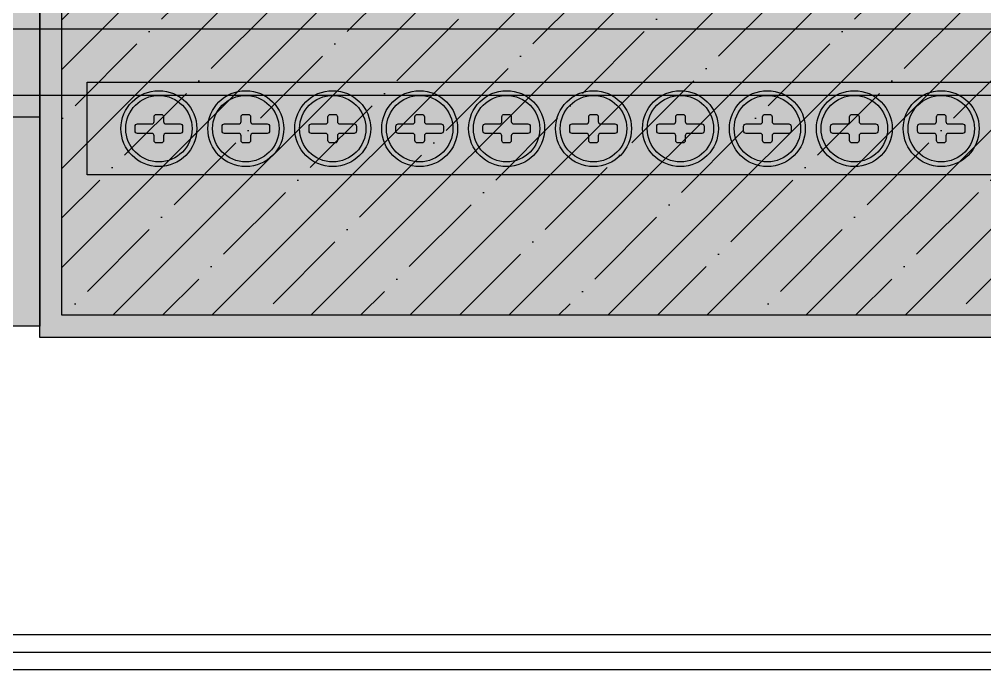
# Model space of a CAD drawing. Header units: millimetres. Extents: x -559267 to 5835, y 0 to 209897.
# Drawn here: x 1659.7 to 1747.2, y 3459 to 3518 of the extents above; entities that cross this region are included whole.
import ezdxf

# ---------------------------------------------------------------- set-up
doc = ezdxf.new("R2010")
doc.units = ezdxf.units.MM
doc.linetypes.add('L000000000000000000', pattern=[0])
doc.layers.add('devices', color=7, linetype='Continuous')

# ---------------------------------------------------------------- blocks, each defined once
blk = doc.blocks.new('*U244')
at = {"true_color": 0x636466}
h = blk.add_hatch(color=251, dxfattribs=at)
h.dxf.hatch_style = 1
h.paths.add_polyline_path([(2, 41.5), (130, 41.5), (130, -41.5), (2, -41.5)], flags=16)
h.paths.add_polyline_path([(0, 43.5), (132, 43.5), (132, -43.5), (0, -43.5)])
for color, points in [(254, [(2, 41.5), (130, 41.5), (130, -41.5), (2, -41.5)]), (42, [(4.291, -28.774), (4.291, -20.368), (128, -20.368), (128, -28.774)]), (42, [(11.45, -24.141, -0.414214), (11.235, -23.925), (11.235, -23.495, 0.414214), (11.02, -23.28), (10.59, -23.28, 0.414214), (10.375, -23.495), (10.375, -23.925, -0.414214), (10.16, -24.141), (8.869, -24.141, 0.414214), (8.653, -24.356), (8.653, -24.786, 0.414214), (8.869, -25.001), (10.16, -25.001, -0.414214), (10.375, -25.216), (10.375, -25.647, 0.414214), (10.59, -25.862), (11.02, -25.862, 0.414214), (11.235, -25.647), (11.235, -25.216, -0.414214), (11.45, -25.001), (12.741, -25.001, 0.414214), (12.957, -24.786), (12.957, -24.356, 0.414214), (12.741, -24.141)]), (42, [(19.335, -24.141, -0.414214), (19.12, -23.925), (19.12, -23.495, 0.414214), (18.905, -23.28), (18.475, -23.28, 0.414214), (18.26, -23.495), (18.26, -23.925, -0.414214), (18.045, -24.141), (16.754, -24.141, 0.414214), (16.538, -24.356), (16.538, -24.786, 0.414214), (16.754, -25.001), (18.045, -25.001, -0.414214), (18.26, -25.216), (18.26, -25.647, 0.414214), (18.475, -25.862), (18.905, -25.862, 0.414214), (19.12, -25.647), (19.12, -25.216, -0.414214), (19.335, -25.001), (20.626, -25.001, 0.414214), (20.842, -24.786), (20.842, -24.356, 0.414214), (20.626, -24.141)]), (42, [(27.22, -24.141, -0.414214), (27.005, -23.925), (27.005, -23.495, 0.414214), (26.79, -23.28), (26.36, -23.28, 0.414214), (26.145, -23.495), (26.145, -23.925, -0.414214), (25.93, -24.141), (24.639, -24.141, 0.414214), (24.423, -24.356), (24.423, -24.786, 0.414214), (24.639, -25.001), (25.93, -25.001, -0.414214), (26.145, -25.216), (26.145, -25.647, 0.414214), (26.36, -25.862), (26.79, -25.862, 0.414214), (27.005, -25.647), (27.005, -25.216, -0.414214), (27.22, -25.001), (28.511, -25.001, 0.414214), (28.727, -24.786), (28.727, -24.356, 0.414214), (28.511, -24.141)]), (42, [(35.105, -24.141, -0.414214), (34.89, -23.925), (34.89, -23.495, 0.414214), (34.675, -23.28), (34.245, -23.28, 0.414214), (34.03, -23.495), (34.03, -23.925, -0.414214), (33.815, -24.141), (32.524, -24.141, 0.414214), (32.308, -24.356), (32.308, -24.786, 0.414214), (32.524, -25.001), (33.815, -25.001, -0.414214), (34.03, -25.216), (34.03, -25.647, 0.414214), (34.245, -25.862), (34.675, -25.862, 0.414214), (34.89, -25.647), (34.89, -25.216, -0.414214), (35.105, -25.001), (36.396, -25.001, 0.414214), (36.612, -24.786), (36.612, -24.356, 0.414214), (36.396, -24.141)]), (42, [(42.99, -24.141, -0.414214), (42.775, -23.925), (42.775, -23.495, 0.414214), (42.56, -23.28), (42.13, -23.28, 0.414214), (41.915, -23.495), (41.915, -23.925, -0.414214), (41.7, -24.141), (40.409, -24.141, 0.414214), (40.193, -24.356), (40.193, -24.786, 0.414214), (40.409, -25.001), (41.7, -25.001, -0.414214), (41.915, -25.216), (41.915, -25.647, 0.414214), (42.13, -25.862), (42.56, -25.862, 0.414214), (42.775, -25.647), (42.775, -25.216, -0.414214), (42.99, -25.001), (44.281, -25.001, 0.414214), (44.497, -24.786), (44.497, -24.356, 0.414214), (44.281, -24.141)]), (42, [(50.875, -24.141, -0.414214), (50.66, -23.925), (50.66, -23.495, 0.414214), (50.445, -23.28), (50.015, -23.28, 0.414214), (49.8, -23.495), (49.8, -23.925, -0.414214), (49.585, -24.141), (48.294, -24.141, 0.414214), (48.078, -24.356), (48.078, -24.786, 0.414214), (48.294, -25.001), (49.585, -25.001, -0.414214), (49.8, -25.216), (49.8, -25.647, 0.414214), (50.015, -25.862), (50.445, -25.862, 0.414214), (50.66, -25.647), (50.66, -25.216, -0.414214), (50.875, -25.001), (52.166, -25.001, 0.414214), (52.382, -24.786), (52.382, -24.356, 0.414214), (52.166, -24.141)]), (42, [(58.76, -24.141, -0.414214), (58.545, -23.925), (58.545, -23.495, 0.414214), (58.33, -23.28), (57.9, -23.28, 0.414214), (57.685, -23.495), (57.685, -23.925, -0.414214), (57.47, -24.141), (56.179, -24.141, 0.414214), (55.963, -24.356), (55.963, -24.786, 0.414214), (56.179, -25.001), (57.47, -25.001, -0.414214), (57.685, -25.216), (57.685, -25.647, 0.414214), (57.9, -25.862), (58.33, -25.862, 0.414214), (58.545, -25.647), (58.545, -25.216, -0.414214), (58.76, -25.001), (60.051, -25.001, 0.414214), (60.267, -24.786), (60.267, -24.356, 0.414214), (60.051, -24.141)]), (42, [(66.645, -24.141, -0.414214), (66.43, -23.925), (66.43, -23.495, 0.414214), (66.215, -23.28), (65.785, -23.28, 0.414214), (65.57, -23.495), (65.57, -23.925, -0.414214), (65.355, -24.141), (64.064, -24.141, 0.414214), (63.848, -24.356), (63.848, -24.786, 0.414214), (64.064, -25.001), (65.355, -25.001, -0.414214), (65.57, -25.216), (65.57, -25.647, 0.414214), (65.785, -25.862), (66.215, -25.862, 0.414214), (66.43, -25.647), (66.43, -25.216, -0.414214), (66.645, -25.001), (67.936, -25.001, 0.414214), (68.152, -24.786), (68.152, -24.356, 0.414214), (67.936, -24.141)]), (42, [(74.53, -24.141, -0.414214), (74.315, -23.925), (74.315, -23.495, 0.414214), (74.1, -23.28), (73.67, -23.28, 0.414214), (73.455, -23.495), (73.455, -23.925, -0.414214), (73.24, -24.141), (71.949, -24.141, 0.414214), (71.733, -24.356), (71.733, -24.786, 0.414214), (71.949, -25.001), (73.24, -25.001, -0.414214), (73.455, -25.216), (73.455, -25.647, 0.414214), (73.67, -25.862), (74.1, -25.862, 0.414214), (74.315, -25.647), (74.315, -25.216, -0.414214), (74.53, -25.001), (75.821, -25.001, 0.414214), (76.037, -24.786), (76.037, -24.356, 0.414214), (75.821, -24.141)]), (42, [(82.415, -24.141, -0.414214), (82.2, -23.925), (82.2, -23.495, 0.414214), (81.985, -23.28), (81.555, -23.28, 0.414214), (81.34, -23.495), (81.34, -23.925, -0.414214), (81.125, -24.141), (79.834, -24.141, 0.414214), (79.618, -24.356), (79.618, -24.786, 0.414214), (79.834, -25.001), (81.125, -25.001, -0.414214), (81.34, -25.216), (81.34, -25.647, 0.414214), (81.555, -25.862), (81.985, -25.862, 0.414214), (82.2, -25.647), (82.2, -25.216, -0.414214), (82.415, -25.001), (83.706, -25.001, 0.414214), (83.922, -24.786), (83.922, -24.356, 0.414214), (83.706, -24.141)])]:
    blk.add_hatch(color=color).paths.add_polyline_path(points)
at = {"true_color": 0x072714}
h = blk.add_hatch(dxfattribs=at)
h.set_pattern_fill('ANSI35', color=108, style=0)
h.paths.add_polyline_path([(2, 41.5), (130, 41.5), (130, -41.5), (2, -41.5)])
h = blk.add_hatch(color=52)
h.paths.add_polyline_path([(14.248, -24.571, 1), (7.363, -24.571, 1)])
h.paths.add_polyline_path([(7.793, -24.571, -1), (13.817, -24.571, -1)], flags=16)
h = blk.add_hatch(color=52)
h.paths.add_polyline_path([(14.248, -24.571, 1), (7.363, -24.571, 1)])
h.paths.add_polyline_path([(13.817, -24.571, 1), (7.793, -24.571, 1)], flags=16)
h = blk.add_hatch(color=52)
h.paths.add_polyline_path([(22.133, -24.571, 1), (15.248, -24.571, 1)])
h.paths.add_polyline_path([(15.678, -24.571, -1), (21.702, -24.571, -1)], flags=16)
h = blk.add_hatch(color=52)
h.paths.add_polyline_path([(22.133, -24.571, 1), (15.248, -24.571, 1)])
h.paths.add_polyline_path([(21.702, -24.571, 1), (15.678, -24.571, 1)], flags=16)
h = blk.add_hatch(color=52)
h.paths.add_polyline_path([(30.018, -24.571, 1), (23.133, -24.571, 1)])
h.paths.add_polyline_path([(23.563, -24.571, -1), (29.587, -24.571, -1)], flags=16)
h = blk.add_hatch(color=52)
h.paths.add_polyline_path([(30.018, -24.571, 1), (23.133, -24.571, 1)])
h.paths.add_polyline_path([(29.587, -24.571, 1), (23.563, -24.571, 1)], flags=16)
h = blk.add_hatch(color=52)
h.paths.add_polyline_path([(37.903, -24.571, 1), (31.018, -24.571, 1)])
h.paths.add_polyline_path([(31.448, -24.571, -1), (37.472, -24.571, -1)], flags=16)
h = blk.add_hatch(color=52)
h.paths.add_polyline_path([(37.903, -24.571, 1), (31.018, -24.571, 1)])
h.paths.add_polyline_path([(37.472, -24.571, 1), (31.448, -24.571, 1)], flags=16)
h = blk.add_hatch(color=52)
h.paths.add_polyline_path([(45.788, -24.571, 1), (38.903, -24.571, 1)])
h.paths.add_polyline_path([(39.333, -24.571, -1), (45.357, -24.571, -1)], flags=16)
h = blk.add_hatch(color=52)
h.paths.add_polyline_path([(45.788, -24.571, 1), (38.903, -24.571, 1)])
h.paths.add_polyline_path([(45.357, -24.571, 1), (39.333, -24.571, 1)], flags=16)
h = blk.add_hatch(color=52)
h.paths.add_polyline_path([(53.673, -24.571, 1), (46.788, -24.571, 1)])
h.paths.add_polyline_path([(47.218, -24.571, -1), (53.242, -24.571, -1)], flags=16)
h = blk.add_hatch(color=52)
h.paths.add_polyline_path([(53.673, -24.571, 1), (46.788, -24.571, 1)])
h.paths.add_polyline_path([(53.242, -24.571, 1), (47.218, -24.571, 1)], flags=16)
h = blk.add_hatch(color=52)
h.paths.add_polyline_path([(61.558, -24.571, 1), (54.673, -24.571, 1)])
h.paths.add_polyline_path([(55.103, -24.571, -1), (61.127, -24.571, -1)], flags=16)
h = blk.add_hatch(color=52)
h.paths.add_polyline_path([(61.558, -24.571, 1), (54.673, -24.571, 1)])
h.paths.add_polyline_path([(61.127, -24.571, 1), (55.103, -24.571, 1)], flags=16)
h = blk.add_hatch(color=52)
h.paths.add_polyline_path([(69.443, -24.571, 1), (62.558, -24.571, 1)])
h.paths.add_polyline_path([(62.988, -24.571, -1), (69.012, -24.571, -1)], flags=16)
h = blk.add_hatch(color=52)
h.paths.add_polyline_path([(69.443, -24.571, 1), (62.558, -24.571, 1)])
h.paths.add_polyline_path([(69.012, -24.571, 1), (62.988, -24.571, 1)], flags=16)
h = blk.add_hatch(color=52)
h.paths.add_polyline_path([(77.328, -24.571, 1), (70.443, -24.571, 1)])
h.paths.add_polyline_path([(70.873, -24.571, -1), (76.897, -24.571, -1)], flags=16)
h = blk.add_hatch(color=52)
h.paths.add_polyline_path([(77.328, -24.571, 1), (70.443, -24.571, 1)])
h.paths.add_polyline_path([(76.897, -24.571, 1), (70.873, -24.571, 1)], flags=16)
h = blk.add_hatch(color=52)
h.paths.add_polyline_path([(85.213, -24.571, 1), (78.328, -24.571, 1)])
h.paths.add_polyline_path([(78.758, -24.571, -1), (84.782, -24.571, -1)], flags=16)
h = blk.add_hatch(color=52)
h.paths.add_polyline_path([(85.213, -24.571, 1), (78.328, -24.571, 1)])
h.paths.add_polyline_path([(84.782, -24.571, 1), (78.758, -24.571, 1)], flags=16)
at = {"color": 18, "true_color": 0x000000}
for p, q in [((4.291, -28.774), (4.291, -20.368)), ((4.291, -20.368), (128, -20.368)), ((128, -28.774), (4.291, -28.774))]:
    blk.add_line(p, q, dxfattribs=at)
for points in [[(0, 43.5), (132, 43.5), (132, -43.5), (0, -43.5)], [(2, 41.5), (130, 41.5), (130, -41.5), (2, -41.5)]]:
    blk.add_lwpolyline(points, close=True, dxfattribs=at)
for points in [[(10.16, -24.141, 0.414214), (10.375, -23.925), (10.375, -23.495, -0.414214), (10.59, -23.28), (11.02, -23.28, -0.414214), (11.235, -23.495), (11.235, -23.925, 0.414214), (11.45, -24.141), (12.741, -24.141, -0.414214), (12.957, -24.356), (12.957, -24.786, -0.414214), (12.741, -25.001), (11.45, -25.001, 0.414214), (11.235, -25.216), (11.235, -25.647, -0.414214), (11.02, -25.862), (10.59, -25.862, -0.414214), (10.375, -25.647), (10.375, -25.216, 0.414214), (10.16, -25.001), (8.869, -25.001, -0.414214), (8.653, -24.786), (8.653, -24.356, -0.414214), (8.869, -24.141), (10.16, -24.141)], [(18.045, -24.141, 0.414214), (18.26, -23.925), (18.26, -23.495, -0.414214), (18.475, -23.28), (18.905, -23.28, -0.414214), (19.12, -23.495), (19.12, -23.925, 0.414214), (19.335, -24.141), (20.626, -24.141, -0.414214), (20.842, -24.356), (20.842, -24.786, -0.414214), (20.626, -25.001), (19.335, -25.001, 0.414214), (19.12, -25.216), (19.12, -25.647, -0.414214), (18.905, -25.862), (18.475, -25.862, -0.414214), (18.26, -25.647), (18.26, -25.216, 0.414214), (18.045, -25.001), (16.754, -25.001, -0.414214), (16.538, -24.786), (16.538, -24.356, -0.414214), (16.754, -24.141), (18.045, -24.141)], [(25.93, -24.141, 0.414214), (26.145, -23.925), (26.145, -23.495, -0.414214), (26.36, -23.28), (26.79, -23.28, -0.414214), (27.005, -23.495), (27.005, -23.925, 0.414214), (27.22, -24.141), (28.511, -24.141, -0.414214), (28.727, -24.356), (28.727, -24.786, -0.414214), (28.511, -25.001), (27.22, -25.001, 0.414214), (27.005, -25.216), (27.005, -25.647, -0.414214), (26.79, -25.862), (26.36, -25.862, -0.414214), (26.145, -25.647), (26.145, -25.216, 0.414214), (25.93, -25.001), (24.639, -25.001, -0.414214), (24.423, -24.786), (24.423, -24.356, -0.414214), (24.639, -24.141), (25.93, -24.141)], [(33.815, -24.141, 0.414214), (34.03, -23.925), (34.03, -23.495, -0.414214), (34.245, -23.28), (34.675, -23.28, -0.414214), (34.89, -23.495), (34.89, -23.925, 0.414214), (35.105, -24.141), (36.396, -24.141, -0.414214), (36.612, -24.356), (36.612, -24.786, -0.414214), (36.396, -25.001), (35.105, -25.001, 0.414214), (34.89, -25.216), (34.89, -25.647, -0.414214), (34.675, -25.862), (34.245, -25.862, -0.414214), (34.03, -25.647), (34.03, -25.216, 0.414214), (33.815, -25.001), (32.524, -25.001, -0.414214), (32.308, -24.786), (32.308, -24.356, -0.414214), (32.524, -24.141), (33.815, -24.141)], [(41.7, -24.141, 0.414214), (41.915, -23.925), (41.915, -23.495, -0.414214), (42.13, -23.28), (42.56, -23.28, -0.414214), (42.775, -23.495), (42.775, -23.925, 0.414214), (42.99, -24.141), (44.281, -24.141, -0.414214), (44.497, -24.356), (44.497, -24.786, -0.414214), (44.281, -25.001), (42.99, -25.001, 0.414214), (42.775, -25.216), (42.775, -25.647, -0.414214), (42.56, -25.862), (42.13, -25.862, -0.414214), (41.915, -25.647), (41.915, -25.216, 0.414214), (41.7, -25.001), (40.409, -25.001, -0.414214), (40.193, -24.786), (40.193, -24.356, -0.414214), (40.409, -24.141), (41.7, -24.141)], [(49.585, -24.141, 0.414214), (49.8, -23.925), (49.8, -23.495, -0.414214), (50.015, -23.28), (50.445, -23.28, -0.414214), (50.66, -23.495), (50.66, -23.925, 0.414214), (50.875, -24.141), (52.166, -24.141, -0.414214), (52.382, -24.356), (52.382, -24.786, -0.414214), (52.166, -25.001), (50.875, -25.001, 0.414214), (50.66, -25.216), (50.66, -25.647, -0.414214), (50.445, -25.862), (50.015, -25.862, -0.414214), (49.8, -25.647), (49.8, -25.216, 0.414214), (49.585, -25.001), (48.294, -25.001, -0.414214), (48.078, -24.786), (48.078, -24.356, -0.414214), (48.294, -24.141), (49.585, -24.141)], [(57.47, -24.141, 0.414214), (57.685, -23.925), (57.685, -23.495, -0.414214), (57.9, -23.28), (58.33, -23.28, -0.414214), (58.545, -23.495), (58.545, -23.925, 0.414214), (58.76, -24.141), (60.051, -24.141, -0.414214), (60.267, -24.356), (60.267, -24.786, -0.414214), (60.051, -25.001), (58.76, -25.001, 0.414214), (58.545, -25.216), (58.545, -25.647, -0.414214), (58.33, -25.862), (57.9, -25.862, -0.414214), (57.685, -25.647), (57.685, -25.216, 0.414214), (57.47, -25.001), (56.179, -25.001, -0.414214), (55.963, -24.786), (55.963, -24.356, -0.414214), (56.179, -24.141), (57.47, -24.141)], [(65.355, -24.141, 0.414214), (65.57, -23.925), (65.57, -23.495, -0.414214), (65.785, -23.28), (66.215, -23.28, -0.414214), (66.43, -23.495), (66.43, -23.925, 0.414214), (66.645, -24.141), (67.936, -24.141, -0.414214), (68.152, -24.356), (68.152, -24.786, -0.414214), (67.936, -25.001), (66.645, -25.001, 0.414214), (66.43, -25.216), (66.43, -25.647, -0.414214), (66.215, -25.862), (65.785, -25.862, -0.414214), (65.57, -25.647), (65.57, -25.216, 0.414214), (65.355, -25.001), (64.064, -25.001, -0.414214), (63.848, -24.786), (63.848, -24.356, -0.414214), (64.064, -24.141), (65.355, -24.141)], [(73.24, -24.141, 0.414214), (73.455, -23.925), (73.455, -23.495, -0.414214), (73.67, -23.28), (74.1, -23.28, -0.414214), (74.315, -23.495), (74.315, -23.925, 0.414214), (74.53, -24.141), (75.821, -24.141, -0.414214), (76.037, -24.356), (76.037, -24.786, -0.414214), (75.821, -25.001), (74.53, -25.001, 0.414214), (74.315, -25.216), (74.315, -25.647, -0.414214), (74.1, -25.862), (73.67, -25.862, -0.414214), (73.455, -25.647), (73.455, -25.216, 0.414214), (73.24, -25.001), (71.949, -25.001, -0.414214), (71.733, -24.786), (71.733, -24.356, -0.414214), (71.949, -24.141), (73.24, -24.141)], [(81.125, -24.141, 0.414214), (81.34, -23.925), (81.34, -23.495, -0.414214), (81.555, -23.28), (81.985, -23.28, -0.414214), (82.2, -23.495), (82.2, -23.925, 0.414214), (82.415, -24.141), (83.706, -24.141, -0.414214), (83.922, -24.356), (83.922, -24.786, -0.414214), (83.706, -25.001), (82.415, -25.001, 0.414214), (82.2, -25.216), (82.2, -25.647, -0.414214), (81.985, -25.862), (81.555, -25.862, -0.414214), (81.34, -25.647), (81.34, -25.216, 0.414214), (81.125, -25.001), (79.834, -25.001, -0.414214), (79.618, -24.786), (79.618, -24.356, -0.414214), (79.834, -24.141), (81.125, -24.141)]]:
    blk.add_lwpolyline(points, format="xyb", dxfattribs=at)
for centre, radius in [((10.805, -24.571), 3.442), ((10.805, -24.571), 3.012), ((18.69, -24.571), 3.442), ((18.69, -24.571), 3.012), ((26.575, -24.571), 3.442), ((26.575, -24.571), 3.012), ((34.46, -24.571), 3.442), ((34.46, -24.571), 3.012), ((42.345, -24.571), 3.442), ((42.345, -24.571), 3.012), ((50.23, -24.571), 3.442), ((50.23, -24.571), 3.012), ((58.115, -24.571), 3.442), ((58.115, -24.571), 3.012), ((66, -24.571), 3.442), ((66, -24.571), 3.012), ((73.885, -24.571), 3.442), ((73.885, -24.571), 3.012), ((81.77, -24.571), 3.442), ((81.77, -24.571), 3.012)]:
    blk.add_circle(centre, radius, dxfattribs=at)
blk = doc.blocks.new('A$C33a7f11e')
at = {"color": 7, "linetype": 'Continuous', "lineweight": 25}
for p, q in [((20, 148), (330, 148)), ((330, 146.4), (20, 146.4)), ((310.5, 56.5), (39.5, 56.5)), ((39.5, 50.5), (310.5, 50.5)), ((20, 1.6), (330, 1.6)), ((20, 0), (330, 0))]:
    blk.add_line(p, q, dxfattribs=at)
blk = doc.blocks.new('*U206')
blk.add_blockref('A$C33a7f11e', (-12.005, 536.234))
blk = doc.blocks.new('S201')
at = {"true_color": 0xffffff}
blk.add_hatch(color=7, dxfattribs=at).paths.add_polyline_path([(0, -19), (0, 66), (18, 66), (18, -19)])
at = {"color": 7, "linetype": 'L000000000000000000'}
for p, q in [((0, 25), (18, 25)), ((15, 18), (3, 18)), ((3, 16), (0, 16)), ((18, 16), (15, 16))]:
    blk.add_line(p, q, dxfattribs=at)
at = {"color": 7, "linetype": 'Continuous'}
for points in [[(0, -19), (0, 66), (18, 66), (18, -19)], [(18, 0), (18, 46), (0, 46), (0, 0)], [(1, 40), (1, 45), (17, 45), (17, 40)]]:
    blk.add_lwpolyline(points, close=True, dxfattribs=at)
at = {"color": 7, "linetype": 'L000000000000000000'}
for points in [[(15, 9), (15, 23), (3, 23), (3, 9)], [(15, 9), (15, 12), (3, 12), (3, 9)]]:
    blk.add_lwpolyline(points, close=True, dxfattribs=at)
at = {"color": 7, "linetype": 'Continuous'}
for centre in [(9, 58), (9, -11)]:
    blk.add_circle(centre, 5, dxfattribs=at)
at = {"color": 1, "linetype": 'Continuous'}
blk.add_solid([(1, 40), (1, 45), (17, 40), (17, 45)], dxfattribs=at)
at = {"color": 7, "linetype": 'L000000000000000000'}
blk.add_solid([(15, 9), (15, 12), (3, 9), (3, 12)], dxfattribs=at)

msp = doc.modelspace()

# ---------------------------------------------------------------- block references
for name, p in [('*U206', (1508.027, 2924.384)), ('*U244', (1661.522, 3532.656)), ('*U206', (1508.027, 2776.384))]:
    msp.add_blockref(name, p)
at = {"layer": 'devices', "linetype": 'Continuous'}
msp.add_blockref('S201', (1643.522, 3509.156), dxfattribs=at)

doc.saveas('drawing.dxf')
